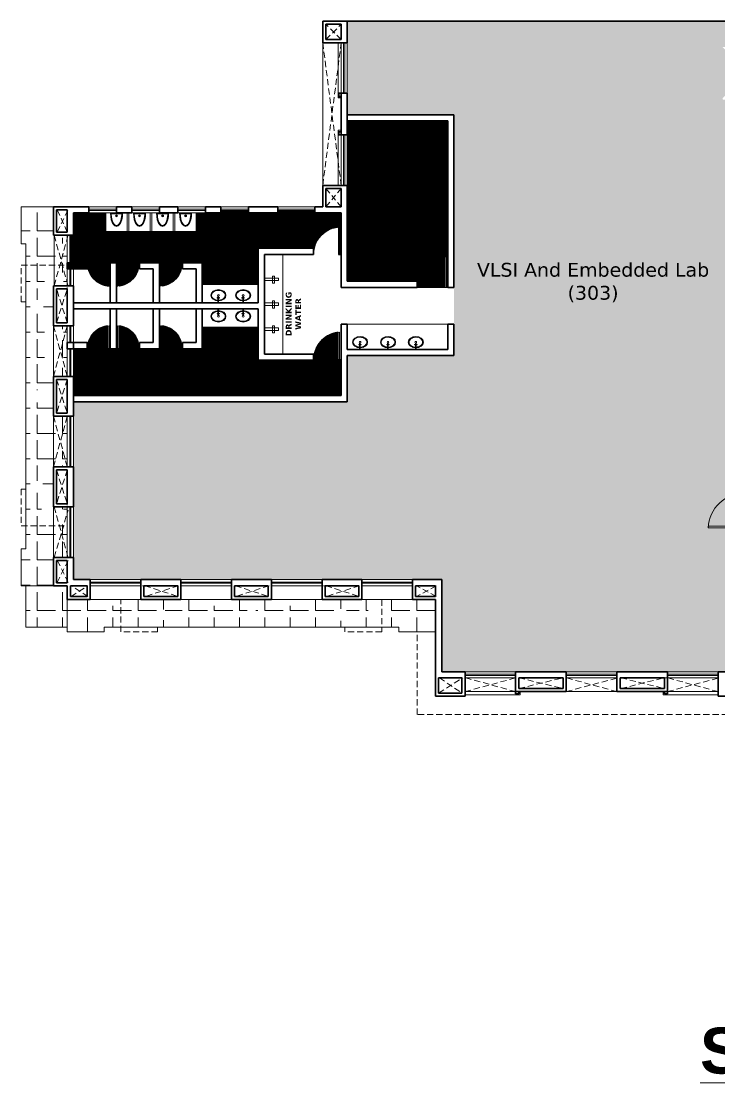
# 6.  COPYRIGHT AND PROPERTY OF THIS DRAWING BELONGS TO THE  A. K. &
# Model space of a CAD drawing. Header units: millimetres. Extents: x -3092155 to 1661152, y -7085746 to -5505561.
# Drawn here: x -449314 to -426553, y -5592259 to -5557661 of the extents above; entities that cross this region are included whole.
import ezdxf

# ---------------------------------------------------------------- set-up
doc = ezdxf.new("R2010")
doc.units = ezdxf.units.MM
doc.header["$LTSCALE"] = 2
doc.header["$MEASUREMENT"] = 0
doc.linetypes.add('DASHED2', pattern=[0.375, 0.25, -0.125])
for name, color, linetype, lineweight in [('DOOR', 27, 'Continuous', 5), ('DUCT', 37, 'Continuous', 35), ('FIXTURE', 252, 'Continuous', 0), ('glass', 5, 'Continuous', 15), ('HAT', 42, 'Continuous', 5), ('SILL', 74, 'Continuous', 20), ('TEXT', 7, 'Continuous', 13), ('WAll', 250, 'Continuous', 35), ('WIN', 5, 'Continuous', 15)]:
    doc.layers.add(name, color=color, linetype=linetype, lineweight=lineweight)
doc.layers.add('DOT', color=7, linetype='DASHED2', lineweight=0, true_color=0x89067c)
doc.layers.add('partation wall', color=7, linetype='Continuous', lineweight=20, true_color=0x525023)
doc.styles.add('arial', font='')
doc.styles.add('style2', font='')
doc.styles.get('arial').set_extended_font_data('Arial')
doc.styles.get('style2').set_extended_font_data('Verdana')
pattern_1 = [(0, (0, 0), (0, 10), [])]

# ---------------------------------------------------------------- blocks, each defined once
blk = doc.blocks.new('uri')
at = {"layer": 'FIXTURE', "ltscale": 100}
for p, q in [((1256443, -5186842), (1256443, -5186908)), ((1256512, -5187049), (1256512, -5186706)), ((1256537, -5187074), (1256537, -5186680)), ((1256476, -5186874), (1256410, -5186874)), ((1256419, -5186851), (1256469, -5186895)), ((1256467, -5186852), (1256419, -5186897))]:
    blk.add_line(p, q, dxfattribs=at)
blk.add_circle((1256443, -5186874), 33, dxfattribs=at)
blk.add_ellipse((1256537, -5186877), major_axis=(438, 0), ratio=0.449067, start_param=1.570796, end_param=4.712389, dxfattribs=at)
blk.add_open_spline([(1256512, -5186706), (1256509, -5186706), (1256507, -5186706), (1256480, -5186707), (1256456, -5186709), (1256409, -5186714), (1256386, -5186718), (1256342, -5186726), (1256321, -5186732), (1256281, -5186743), (1256263, -5186750), (1256232, -5186763), (1256220, -5186769), (1256197, -5186782), (1256187, -5186788), (1256170, -5186800), (1256164, -5186806), (1256152, -5186817), (1256147, -5186823), (1256139, -5186833), (1256136, -5186838), (1256131, -5186847), (1256129, -5186852), (1256126, -5186861), (1256125, -5186865), (1256124, -5186873), (1256124, -5186878), (1256124, -5186886), (1256125, -5186890), (1256128, -5186899), (1256129, -5186904), (1256134, -5186913), (1256136, -5186917), (1256143, -5186927), (1256147, -5186931), (1256155, -5186941), (1256160, -5186945), (1256171, -5186955), (1256177, -5186959), (1256191, -5186968), (1256198, -5186973), (1256217, -5186984), (1256229, -5186990), (1256256, -5187001), (1256270, -5187007), (1256300, -5187017), (1256316, -5187022), (1256350, -5187030), (1256367, -5187033), (1256403, -5187039), (1256421, -5187042), (1256458, -5187046), (1256477, -5187047), (1256501, -5187048), (1256507, -5187049), (1256512, -5187049)], degree=3, knots=[1.629393, 1.629393, 1.629393, 1.629393, 1.648181, 1.648181, 1.818462, 1.818462, 1.988743, 1.988743, 2.159025, 2.159025, 2.329306, 2.329306, 2.461629, 2.461629, 2.593951, 2.593951, 2.703241, 2.703241, 2.812532, 2.812532, 2.903056, 2.903056, 2.993581, 2.993581, 3.084106, 3.084106, 3.17463, 3.17463, 3.265155, 3.265155, 3.35568, 3.35568, 3.446205, 3.446205, 3.536729, 3.536729, 3.627254, 3.627254, 3.717779, 3.717779, 3.808303, 3.808303, 3.942921, 3.942921, 4.077539, 4.077539, 4.212157, 4.212157, 4.346775, 4.346775, 4.481393, 4.481393, 4.616011, 4.616011, 4.653792, 4.653792, 4.653792, 4.653792], dxfattribs=at)
blk = doc.blocks.new('A$C782B46B9')
at = {"layer": 'DOOR', "ltscale": 100}
for p, q in [((999, 50), (0, 50)), ((999, 100), (4, 100)), ((999, 100), (999, 0))]:
    blk.add_line(p, q, dxfattribs=at)
blk.add_arc((999, 0), 1000, 90, 177.134, dxfattribs=at)
blk = doc.blocks.new('basin')
at = {"layer": 'FIXTURE', "ltscale": 100}
for p, q in [((-2211988, -6264987), (-2211773, -6264987)), ((-2211988, -6264987), (-2211773, -6264987)), ((-2211988, -6265009), (-2211988, -6264987)), ((-2211773, -6265009), (-2211988, -6265009)), ((-2211773, -6265009), (-2211988, -6265009)), ((-2211834, -6265039), (-2211834, -6264957)), ((-2211834, -6265039), (-2211834, -6264957)), ((-2211821, -6264957), (-2211834, -6264957)), ((-2211821, -6265039), (-2211834, -6265039)), ((-2211821, -6265039), (-2211834, -6265039)), ((-2211821, -6264957), (-2211821, -6265039)), ((-2211821, -6264957), (-2211821, -6265039)), ((-2211773, -6264987), (-2211773, -6265009)), ((-2211773, -6264987), (-2211773, -6265009))]:
    blk.add_line(p, q, dxfattribs=at)
blk.add_ellipse((-2211745, -6265001), major_axis=(0, -247), ratio=0.753978, dxfattribs=at)
blk.add_ellipse((-2211745, -6265001), major_axis=(0, -247), ratio=0.753978, dxfattribs=at)
at = {"layer": 'FIXTURE', "ltscale": 100, "extrusion": (0, 0, -1)}
blk.add_ellipse((-2211748, -6265002), major_axis=(20, -20), ratio=1, start_param=5.497787, end_param=11.780972, dxfattribs=at)
at = {"layer": 'FIXTURE', "ltscale": 100}
blk.add_open_spline([(-2211745, -6265222), (-2211730, -6265222), (-2211715, -6265219), (-2211683, -6265206), (-2211666, -6265195), (-2211635, -6265164), (-2211622, -6265145), (-2211601, -6265101), (-2211593, -6265076), (-2211584, -6265024), (-2211583, -6264997), (-2211588, -6264944), (-2211594, -6264919), (-2211613, -6264872), (-2211625, -6264851), (-2211654, -6264817), (-2211670, -6264803), (-2211704, -6264785), (-2211722, -6264780), (-2211757, -6264778), (-2211775, -6264782), (-2211810, -6264797), (-2211827, -6264808), (-2211857, -6264840), (-2211870, -6264859), (-2211891, -6264904), (-2211898, -6264929), (-2211906, -6264981), (-2211907, -6265008), (-2211901, -6265061), (-2211894, -6265086), (-2211875, -6265132), (-2211863, -6265153), (-2211834, -6265187), (-2211817, -6265200), (-2211783, -6265217), (-2211765, -6265222), (-2211747, -6265222), (-2211746, -6265222), (-2211745, -6265222)], degree=3, knots=[0, 0, 0, 0, 0.297002, 0.297002, 0.648161, 0.648161, 0.99932, 0.99932, 1.350478, 1.350478, 1.701637, 1.701637, 2.052795, 2.052795, 2.403954, 2.403954, 2.755113, 2.755113, 3.106271, 3.106271, 3.45743, 3.45743, 3.808588, 3.808588, 4.159747, 4.159747, 4.510906, 4.510906, 4.862064, 4.862064, 5.213223, 5.213223, 5.564381, 5.564381, 5.91554, 5.91554, 6.266699, 6.266699, 6.283185, 6.283185, 6.283185, 6.283185], dxfattribs=at)
blk.add_open_spline([(-2211745, -6265222), (-2211730, -6265222), (-2211715, -6265219), (-2211683, -6265206), (-2211666, -6265195), (-2211635, -6265164), (-2211622, -6265145), (-2211601, -6265101), (-2211593, -6265076), (-2211584, -6265024), (-2211583, -6264997), (-2211588, -6264944), (-2211594, -6264919), (-2211613, -6264872), (-2211625, -6264851), (-2211654, -6264817), (-2211670, -6264803), (-2211704, -6264785), (-2211722, -6264780), (-2211757, -6264778), (-2211775, -6264782), (-2211810, -6264797), (-2211827, -6264808), (-2211857, -6264840), (-2211870, -6264859), (-2211891, -6264904), (-2211898, -6264929), (-2211906, -6264981), (-2211907, -6265008), (-2211901, -6265061), (-2211894, -6265086), (-2211875, -6265132), (-2211863, -6265153), (-2211834, -6265187), (-2211817, -6265200), (-2211783, -6265217), (-2211765, -6265222), (-2211747, -6265222), (-2211746, -6265222), (-2211745, -6265222)], degree=3, knots=[0, 0, 0, 0, 0.297002, 0.297002, 0.648161, 0.648161, 0.99932, 0.99932, 1.350478, 1.350478, 1.701637, 1.701637, 2.052795, 2.052795, 2.403954, 2.403954, 2.755113, 2.755113, 3.106271, 3.106271, 3.45743, 3.45743, 3.808588, 3.808588, 4.159747, 4.159747, 4.510906, 4.510906, 4.862064, 4.862064, 5.213223, 5.213223, 5.564381, 5.564381, 5.91554, 5.91554, 6.266699, 6.266699, 6.283185, 6.283185, 6.283185, 6.283185], dxfattribs=at)

msp = doc.modelspace()

# ---------------------------------------------------------------- hatches: boundary and pattern name
at = {"layer": 'HAT', "ltscale": 100}
h = msp.add_hatch(dxfattribs=at)
h.set_pattern_fill('ANGLE', color=256, scale=3000, style=0)
h.set_pattern_definition([(0, (-0.4, 141206), (0, 825), [600, -225]), (90, (-0.4, 141206), (-825, 5e-14), [600, -225])])
h.paths.add_polyline_path([(-449164, -5564911), (-449164, -5565611), (-447814, -5565611), (-447814, -5565536), (-447814, -5564636), (-448264, -5564636), (-448264, -5563711), (-449314, -5563711), (-449314, -5564911), (-449164, -5564911)])
h.paths.add_polyline_path([(-448552, -5564902), (-447936, -5564902), (-447936, -5565259), (-448552, -5565259), (-448552, -5564902)], flags=0)
h.paths.add_polyline_path([(-449164, -5574112), (-449164, -5574861), (-449314, -5574861), (-449314, -5576061), (-448264, -5576061), (-448264, -5575136), (-447814, -5575136), (-447814, -5574112), (-449164, -5574112)])
h.paths.add_polyline_path([(-449164, -5565611), (-449164, -5574112), (-447814, -5574112), (-447814, -5573486), (-448264, -5573486), (-448264, -5572186), (-447814, -5572186), (-447814, -5570536), (-448264, -5570536), (-448264, -5569236), (-447814, -5569236), (-447814, -5567586), (-448264, -5567586), (-448264, -5566286), (-447814, -5566286), (-447814, -5565611), (-449164, -5565611)])
h.paths.add_polyline_path([(-448988, -5572836, -1), (-448588, -5572836, -1), (-448988, -5572836)], flags=16)
h.paths.add_polyline_path([(-447936, -5573566), (-447936, -5574060), (-448657, -5574060), (-448657, -5573566), (-447936, -5573566)], flags=16)
h.paths.add_polyline_path([(-448657, -5571661), (-448657, -5571167), (-447936, -5571167), (-447936, -5571661), (-448657, -5571661)], flags=16)
h.paths.add_polyline_path([(-448988, -5569886, -1), (-448588, -5569886, -1), (-448988, -5569886)], flags=16)
h.paths.add_polyline_path([(-448552, -5568959), (-448552, -5568602), (-447936, -5568602), (-447936, -5568959), (-448552, -5568959)], flags=0)
h.paths.add_polyline_path([(-448552, -5568059), (-448552, -5567702), (-447936, -5567702), (-447936, -5568059), (-448552, -5568059)], flags=0)
h.paths.add_polyline_path([(-448988, -5566936, -1), (-448588, -5566936, -1), (-448988, -5566936)], flags=16)
h.paths.add_polyline_path([(-448553, -5566209), (-448553, -5565852), (-447936, -5565852), (-447936, -5566209), (-448553, -5566209)], flags=0)
h.paths.add_polyline_path([(-448623, -5564839), (-447861, -5564839), (-447861, -5565320), (-448623, -5565320)], flags=24)
h.paths.add_polyline_path([(-448630, -5565786), (-447855, -5565786), (-447855, -5566273), (-448630, -5566273)], flags=24)
h.paths.add_polyline_path([(-448630, -5567636), (-447855, -5567636), (-447855, -5568123), (-448630, -5568123)], flags=24)
h.paths.add_polyline_path([(-448623, -5568539), (-447861, -5568539), (-447861, -5569020), (-448623, -5569020)], flags=24)
h.paths.add_polyline_path([(-448735, -5571158), (-447902, -5571158), (-447902, -5571644), (-448735, -5571644)], flags=24)
h = msp.add_hatch(dxfattribs=at)
h.set_pattern_fill('ANGLE', color=256, scale=3000, style=0)
h.set_pattern_definition([(0, (-0.01, 141206), (0, 825), [600, -225]), (90, (-0.01, 141206), (-825, 5e-14), [600, -225])])
h.paths.add_polyline_path([(-447814, -5576511), (-447814, -5576061), (-447814, -5576061), (-448264, -5576061), (-449164, -5576061), (-449164, -5577411), (-447814, -5577411), (-447814, -5576511)])
h = msp.add_hatch(dxfattribs=at)
h.set_pattern_fill('ANGLE', color=256, scale=3000, style=0)
h.set_pattern_definition([(0, (-0.4, 141206), (0, 825), [600, -225]), (90, (-0.4, 141206), (-825, 5e-14), [600, -225])])
h.paths.add_polyline_path([(-446069, -5576711), (-446530, -5576711), (-446530, -5576511), (-447063, -5576511), (-447063, -5576511), (-447814, -5576511), (-447814, -5577561), (-446614, -5577561), (-446614, -5577411), (-446069, -5577411), (-446069, -5576711)])
h.paths.add_polyline_path([(-438006, -5576576), (-437568, -5576576), (-437568, -5576511), (-438213, -5576511), (-438213, -5576511), (-439513, -5576511), (-439513, -5576511), (-439910, -5576511), (-439910, -5576711), (-440630, -5576711), (-440630, -5576511), (-441163, -5576511), (-441163, -5576511), (-442463, -5576511), (-442463, -5576511), (-442860, -5576511), (-442860, -5576711), (-443581, -5576711), (-443581, -5576511), (-444113, -5576511), (-444114, -5576511), (-445414, -5576511), (-445414, -5576511), (-445810, -5576511), (-445810, -5576711), (-446069, -5576711), (-446069, -5577411), (-437568, -5577411), (-437568, -5577070), (-438006, -5577070), (-438006, -5576576)])
h.paths.add_polyline_path([(-444570, -5577011, -1), (-444970, -5577011, -1), (-444570, -5577011)], flags=16)
h.paths.add_polyline_path([(-441613, -5577013, -1), (-442013, -5577013, -1), (-441613, -5577013)], flags=16)
h.paths.add_polyline_path([(-438655, -5577011, -1), (-439055, -5577011, -1), (-438655, -5577011)], flags=16)
h.paths.add_polyline_path([(-435814, -5576511), (-436563, -5576511), (-436563, -5576511), (-437568, -5576511), (-437568, -5576576), (-437285, -5576576), (-437285, -5577070), (-437568, -5577070), (-437568, -5577411), (-437014, -5577411), (-437014, -5577561), (-435814, -5577561), (-435814, -5577511), (-435814, -5576511)])
h.paths.add_polyline_path([(-438085, -5576566), (-437251, -5576566), (-437251, -5577053), (-438085, -5577053)], flags=9)
at = {"layer": 'WAll', "ltscale": 100, "true_color": 0xfff1c7, "transparency": 33554585}
h = msp.add_hatch(color=254, dxfattribs=at)
h.dxf.hatch_style = 1
edge = h.paths.add_edge_path()
edge.add_line((-425844, -5568213), (-425844, -5560907))
edge.add_line((-425844, -5560907), (-425844, -5560728))
edge.add_line((-425844, -5560728), (-425844, -5560586))
edge.add_line((-425844, -5560586), (-425844, -5560257))
edge.add_line((-425844, -5560257), (-425844, -5560257))
edge.add_line((-425844, -5560257), (-426454, -5560212))
edge.add_line((-426454, -5560212), (-426454, -5560167))
edge.add_ellipse((-425557, -5560259), major_axis=(637, 637), ratio=1, start_angle=50.5555, end_angle=129.0988, ccw=False)
edge.add_line((-425644, -5559362), (-425644, -5559351))
edge.add_ellipse((-425557, -5558454), major_axis=(-637, 637), ratio=1, start_angle=50.9012, end_angle=129.4445, ccw=False)
edge.add_line((-426462, -5558502), (-425844, -5558502))
edge.add_line((-425844, -5558502), (-425844, -5558186))
edge.add_line((-425844, -5558186), (-425644, -5558186))
edge.add_line((-425644, -5558186), (-425644, -5557661))
edge.add_line((-425644, -5557661), (-438689, -5557661))
edge.add_line((-438689, -5557661), (-438689, -5558361))
edge.add_line((-438689, -5558361), (-438689, -5560011))
edge.add_line((-438689, -5560011), (-438689, -5560011))
edge.add_line((-438689, -5560011), (-438689, -5560711))
edge.add_line((-438689, -5560711), (-435214, -5560711))
edge.add_line((-435214, -5560711), (-435214, -5566336))
edge.add_line((-435214, -5566336), (-435214, -5567536))
edge.add_line((-435214, -5567536), (-435214, -5568561))
edge.add_line((-435214, -5568561), (-438694, -5568561))
edge.add_line((-438694, -5568561), (-438694, -5570061))
edge.add_line((-438694, -5570061), (-447614, -5570061))
edge.add_line((-447614, -5570061), (-447614, -5570536))
edge.add_line((-447614, -5570536), (-447614, -5572186))
edge.add_line((-447614, -5572186), (-447614, -5573486))
edge.add_line((-447614, -5573486), (-447614, -5575136))
edge.add_line((-447614, -5575136), (-447614, -5575861))
edge.add_line((-447614, -5575861), (-447063, -5575861))
edge.add_line((-447063, -5575861), (-445413, -5575861))
edge.add_line((-445413, -5575861), (-444114, -5575861))
edge.add_line((-444114, -5575861), (-442463, -5575861))
edge.add_line((-442463, -5575861), (-441163, -5575861))
edge.add_line((-441163, -5575861), (-439513, -5575861))
edge.add_line((-439513, -5575861), (-438214, -5575861))
edge.add_line((-438214, -5575861), (-436563, -5575861))
edge.add_line((-436563, -5575861), (-435614, -5575861))
edge.add_line((-435614, -5575861), (-435614, -5578861))
edge.add_line((-435614, -5578861), (-434854, -5578861))
edge.add_line((-434854, -5578861), (-433163, -5578861))
edge.add_line((-433163, -5578861), (-431553, -5578861))
edge.add_line((-431553, -5578861), (-429903, -5578861))
edge.add_line((-429903, -5578861), (-428254, -5578861))
edge.add_line((-428254, -5578861), (-426604, -5578861))
edge.add_line((-426604, -5578861), (-425844, -5578861))
edge.add_line((-425844, -5578861), (-425844, -5574176))
edge.add_line((-425844, -5574176), (-426936, -5574176))
edge.add_ellipse((-425737, -5574236), major_axis=(-639, 1016), ratio=1, start_angle=52.1005, end_angle=54.9737, ccw=False)
edge.add_ellipse((-425737, -5574236), major_axis=(-639, 1016), ratio=1, start_angle=-32.1603, end_angle=52.1005, ccw=False)
edge.add_line((-425868, -5573036), (-425844, -5573036))
edge.add_line((-425844, -5573036), (-425844, -5571361))
edge.add_line((-425844, -5571361), (-425644, -5571361))
edge.add_line((-425644, -5571361), (-425644, -5568686))
edge.add_line((-425644, -5568686), (-425844, -5568686))
edge.add_line((-425844, -5568686), (-425844, -5568213))
at = {"layer": 'WAll', "ltscale": 100, "true_color": 0xf5e6d3, "transparency": 33554585}
h = msp.add_hatch(dxfattribs=at)
h.set_pattern_fill('_USER', color=254, scale=10, pattern_type=0)
h.set_pattern_definition(pattern_1)
h.paths.add_polyline_path([(-435414, -5560911), (-438689, -5560911), (-438689, -5561361), (-438689, -5563011), (-438689, -5563911), (-438689, -5566136), (-436414, -5566136), (-436414, -5566336, -0.399638), (-435464, -5565337), (-435464, -5566336), (-435414, -5566336)])
h.paths.add_polyline_path([(-435514, -5565341, 0.38517), (-436414, -5566336), (-435514, -5566336)], flags=17)
at = {"layer": 'WAll', "ltscale": 100, "true_color": 0xf8dfe3, "transparency": 33554585}
h = msp.add_hatch(dxfattribs=at)
h.set_pattern_fill('_USER', color=254, scale=10, pattern_type=0)
h.set_pattern_definition(pattern_1)
edge = h.paths.add_edge_path()
edge.add_line((-441589, -5567636), (-443414, -5567636))
edge.add_line((-443414, -5567636), (-443414, -5568336))
edge.add_line((-443414, -5568336), (-444064, -5568336))
edge.add_ellipse((-444814, -5568336), major_axis=(530, 530), ratio=1, start_angle=315, end_angle=399.2608)
edge.add_line((-444739, -5567590), (-444739, -5568336))
edge.add_line((-444739, -5568336), (-444814, -5568336))
edge.add_line((-444814, -5568336), (-445464, -5568336))
edge.add_ellipse((-446214, -5568336), major_axis=(530, 530), ratio=1, start_angle=315, end_angle=399.2608)
edge.add_line((-446139, -5567590), (-446139, -5568336))
edge.add_line((-446139, -5568336), (-446214, -5568336))
edge.add_line((-446214, -5568336), (-446414, -5568336))
edge.add_line((-446414, -5568336), (-446489, -5568336))
edge.add_line((-446489, -5568336), (-446489, -5567590))
edge.add_ellipse((-446414, -5568336), major_axis=(-530, 530), ratio=1, start_angle=-39.2608, end_angle=43.1561)
edge.add_line((-447164, -5568312), (-447164, -5568336))
edge.add_line((-447164, -5568336), (-447614, -5568336))
edge.add_line((-447614, -5568336), (-447614, -5569861))
edge.add_line((-447614, -5569861), (-438894, -5569861))
edge.add_line((-438894, -5569861), (-438894, -5568699))
edge.add_line((-438894, -5568699), (-438984, -5568699))
edge.add_line((-438984, -5568699), (-438984, -5567803))
edge.add_ellipse((-438894, -5568699), major_axis=(636, 636), ratio=1, start_angle=50.7392, end_angle=135)
edge.add_line((-439794, -5568699), (-439794, -5568711))
edge.add_line((-439794, -5568711), (-441589, -5568711))
edge.add_line((-441589, -5568711), (-441589, -5567636))
edge = h.paths.add_edge_path()
edge.add_line((-447614, -5564636), (-447614, -5564486))
edge.add_line((-447614, -5564486), (-447614, -5563911))
edge.add_line((-447614, -5563911), (-447114, -5563911))
edge.add_line((-447114, -5563911), (-446560, -5563911))
edge.add_line((-446560, -5563911), (-446560, -5564511))
edge.add_line((-446560, -5564511), (-443610, -5564511))
edge.add_line((-443610, -5564511), (-443610, -5563911))
edge.add_line((-443610, -5563911), (-443314, -5563911))
edge.add_line((-443314, -5563911), (-442814, -5563911))
edge.add_line((-442814, -5563911), (-442814, -5563831))
edge.add_line((-442814, -5563831), (-441914, -5563831))
edge.add_line((-441914, -5563831), (-441914, -5563911))
edge.add_line((-441914, -5563911), (-440951, -5563911))
edge.add_line((-440951, -5563911), (-440951, -5563831))
edge.add_line((-440951, -5563831), (-439751, -5563831))
edge.add_line((-439751, -5563831), (-439751, -5563911))
edge.add_line((-439751, -5563911), (-438889, -5563911))
edge.add_line((-438889, -5563911), (-438889, -5565261))
edge.add_line((-438889, -5565261), (-438979, -5565261))
edge.add_line((-438979, -5565261), (-438979, -5564366))
edge.add_ellipse((-438889, -5565261), major_axis=(636, 636), ratio=1, start_angle=50.7392, end_angle=135)
edge.add_line((-439789, -5565261), (-439789, -5565061))
edge.add_line((-439789, -5565061), (-441589, -5565061))
edge.add_line((-441589, -5565061), (-441589, -5566236))
edge.add_line((-441589, -5566236), (-443414, -5566236))
edge.add_line((-443414, -5566236), (-443414, -5565536))
edge.add_line((-443414, -5565536), (-444064, -5565536))
edge.add_ellipse((-444814, -5565536), major_axis=(-530, 530), ratio=1, start_angle=140.7392, end_angle=225, ccw=False)
edge.add_ellipse((-444814, -5565536), major_axis=(-530, 530), ratio=1, start_angle=137.866, end_angle=140.7392, ccw=False)
edge.add_line((-444777, -5566286), (-444777, -5565536))
edge.add_line((-444777, -5565536), (-444814, -5565536))
edge.add_line((-444814, -5565536), (-445464, -5565536))
edge.add_ellipse((-446214, -5565537), major_axis=(-530, 530), ratio=1, start_angle=140.7392, end_angle=225, ccw=False)
edge.add_ellipse((-446214, -5565537), major_axis=(-530, 530), ratio=1, start_angle=137.866, end_angle=140.7392, ccw=False)
edge.add_line((-446177, -5566287), (-446177, -5565537))
edge.add_line((-446177, -5565537), (-446214, -5565537))
edge.add_line((-446214, -5565537), (-446414, -5565536))
edge.add_line((-446414, -5565536), (-446414, -5565537))
edge.add_line((-446414, -5565537), (-446452, -5565537))
edge.add_line((-446452, -5565537), (-446452, -5566286))
edge.add_ellipse((-446414, -5565537), major_axis=(530, 530), ratio=1, start_angle=219.2608, end_angle=222.134, ccw=False)
edge.add_line((-446489, -5566284), (-446489, -5566284))
edge.add_ellipse((-446414, -5565537), major_axis=(530, 530), ratio=1, start_angle=136.8439, end_angle=219.2608, ccw=False)
edge.add_line((-447164, -5565562), (-447164, -5565736))
edge.add_line((-447164, -5565736), (-447814, -5565736))
edge.add_line((-447814, -5565736), (-447814, -5565536))
edge.add_line((-447814, -5565536), (-447694, -5565536))
edge.add_line((-447694, -5565536), (-447694, -5564636))
edge.add_line((-447694, -5564636), (-447614, -5564636))
at = {"layer": 'WAll', "ltscale": 100, "true_color": 0xfff1c7, "transparency": 33554585}
h = msp.add_hatch(color=254, dxfattribs=at)
h.dxf.hatch_style = 1
edge = h.paths.add_edge_path()
edge.add_line((-425644, -5573036), (-425737, -5573036))
edge.add_ellipse((-425737, -5574236), major_axis=(-639, 1016), ratio=1, start_angle=-32.1603, end_angle=52.1005)
edge.add_line((-426931, -5574116), (-425737, -5574116))
edge.add_line((-425737, -5574116), (-425737, -5574236))
edge.add_line((-425737, -5574236), (-425644, -5574236))
edge.add_line((-425644, -5574236), (-425644, -5573036))

# ---------------------------------------------------------------- linework, layer by layer
at = {"layer": 'DOT', "ltscale": 400}
for p, q in [((-438889, -5558261), (-439389, -5557761)), ((-439389, -5558261), (-438889, -5557761)), ((-439489, -5563011), (-438889, -5558361)), ((-439489, -5558361), (-438889, -5563011)), ((-439389, -5563711), (-438889, -5563111)), ((-439389, -5563111), (-438889, -5563711)), ((-448139, -5564536), (-447789, -5563811)), ((-447814, -5564536), (-448139, -5563811)), ((-448239, -5564636), (-447789, -5566286)), ((-448239, -5566286), (-447789, -5564636)), ((-449314, -5565611), (-447814, -5565611)), ((-449314, -5566810), (-449314, -5565611)), ((-447814, -5566336), (-447814, -5567536)), ((-448164, -5567486), (-447814, -5566386)), ((-447814, -5567486), (-448164, -5566386)), ((-449164, -5566810), (-449314, -5566810)), ((-449164, -5566810), (-449164, -5572912)), ((-448264, -5569236), (-447814, -5567586)), ((-448264, -5567586), (-447814, -5569236)), ((-448164, -5569336), (-447814, -5570436)), ((-447814, -5569336), (-448164, -5570436)), ((-448264, -5572186), (-447815, -5570536)), ((-448264, -5570536), (-447815, -5572186)), ((-447814, -5573436), (-447814, -5572236)), ((-448164, -5572286), (-447814, -5573386)), ((-447814, -5572286), (-448164, -5573386)), ((-449164, -5572912), (-449314, -5572912)), ((-449314, -5572912), (-449314, -5574112)), ((-448239, -5573486), (-447789, -5575136)), ((-448239, -5575136), (-447789, -5573601)), ((-449314, -5574112), (-447814, -5574112)), ((-448139, -5575236), (-447789, -5575951)), ((-447789, -5575236), (-448139, -5575951)), ((-447689, -5576411), (-447139, -5576061)), ((-447139, -5576411), (-447689, -5576061)), ((-445365, -5576061), (-444165, -5576061)), ((-445289, -5576061), (-444189, -5576411)), ((-444189, -5576061), (-445289, -5576411)), ((-442339, -5576061), (-441239, -5576411)), ((-441239, -5576061), (-442339, -5576411)), ((-439464, -5576061), (-438265, -5576061)), ((-439389, -5576061), (-438289, -5576411)), ((-438289, -5576061), (-439389, -5576411)), ((-435789, -5576411), (-436439, -5576061)), ((-435789, -5576061), (-436439, -5576411)), ((-446069, -5577561), (-446069, -5576511)), ((-437568, -5576511), (-437568, -5577561)), ((-438767, -5577411), (-444869, -5577411)), ((-444869, -5577411), (-444869, -5577561)), ((-439464, -5577411), (-444165, -5577411)), ((-438767, -5577561), (-438767, -5577411)), ((-437014, -5577411), (-437014, -5577561)), ((-444869, -5577561), (-446069, -5577561)), ((-437568, -5577561), (-438767, -5577561)), ((-436414, -5580261), (-436414, -5577561)), ((-435714, -5579561), (-434929, -5579061)), ((-435689, -5579061), (-434954, -5579561)), ((-434854, -5579511), (-433204, -5579061)), ((-433204, -5579511), (-434829, -5579061)), ((-433104, -5579061), (-431654, -5579411)), ((-433104, -5579411), (-431654, -5579061)), ((-429904, -5579511), (-431554, -5579061)), ((-431554, -5579511), (-429904, -5579068)), ((-429779, -5579061), (-428354, -5579411)), ((-429779, -5579411), (-428369, -5579061)), ((-428379, -5579061), (-427180, -5579061)), ((-426604, -5579511), (-428254, -5579061)), ((-428254, -5579511), (-426604, -5579068)), ((-436389, -5580261), (-425044, -5580261))]:
    msp.add_line(p, q, dxfattribs=at)
at = {"layer": 'DOT', "linetype": 'Continuous', "ltscale": 400}
for p, q in [((-439489, -5558361), (-439489, -5563011)), ((-449314, -5564911), (-449314, -5563711)), ((-449314, -5563711), (-448264, -5563711)), ((-448239, -5566286), (-448239, -5564636)), ((-449164, -5564911), (-449314, -5564911)), ((-449164, -5574861), (-449164, -5564911)), ((-448264, -5569236), (-448264, -5567586)), ((-448264, -5572186), (-448264, -5570536)), ((-448264, -5575136), (-448264, -5573486)), ((-449314, -5576061), (-449314, -5574861)), ((-449164, -5574861), (-449314, -5574861)), ((-449314, -5576061), (-448264, -5576061)), ((-449164, -5576061), (-449164, -5577411)), ((-447814, -5577561), (-447814, -5576511)), ((-447063, -5576511), (-436563, -5576511)), ((-447814, -5577411), (-449164, -5577411)), ((-437014, -5577411), (-446614, -5577411)), ((-446614, -5577411), (-446614, -5577561)), ((-446614, -5577561), (-447814, -5577561)), ((-435814, -5577561), (-437014, -5577561)), ((-433204, -5579511), (-434854, -5579511)), ((-429904, -5579511), (-431554, -5579511)), ((-426604, -5579511), (-428254, -5579511))]:
    msp.add_line(p, q, dxfattribs=at)
at = {"layer": 'DUCT', "ltscale": 100}
for p, q in [((-439489, -5558361), (-439489, -5557661)), ((-438689, -5557661), (-439489, -5557661)), ((-438689, -5558361), (-438689, -5557661)), ((-439389, -5557761), (-438889, -5557761)), ((-439389, -5558261), (-439389, -5557761)), ((-438889, -5558261), (-438889, -5557761)), ((-439489, -5558361), (-438689, -5558361)), ((-439389, -5558261), (-438889, -5558261)), ((-438964, -5560111), (-438964, -5560011)), ((-438964, -5560011), (-438889, -5560011)), ((-438889, -5560111), (-438964, -5560111)), ((-438889, -5560011), (-438889, -5561361)), ((-438889, -5560011), (-438689, -5560011)), ((-438689, -5560011), (-438689, -5561361)), ((-438889, -5561261), (-438964, -5561261)), ((-438964, -5561261), (-438964, -5561361)), ((-438964, -5561361), (-438889, -5561361)), ((-438889, -5561361), (-438689, -5561361)), ((-439489, -5563011), (-439489, -5563711)), ((-439489, -5563011), (-438689, -5563011)), ((-439389, -5563111), (-439389, -5563711)), ((-439389, -5563111), (-438889, -5563111)), ((-438889, -5563111), (-438889, -5563711)), ((-438689, -5563011), (-438689, -5563911)), ((-448264, -5563711), (-448264, -5564636)), ((-448264, -5563711), (-447114, -5563711)), ((-448164, -5563811), (-447814, -5563811)), ((-448164, -5563811), (-448164, -5564536)), ((-447814, -5563711), (-447114, -5563711)), ((-447814, -5564536), (-447814, -5563811)), ((-447614, -5563911), (-447114, -5563911)), ((-447614, -5563911), (-447614, -5564611)), ((-447114, -5563911), (-447114, -5563711)), ((-446214, -5563711), (-445714, -5563711)), ((-446214, -5563911), (-446214, -5563711)), ((-446214, -5563911), (-445714, -5563911)), ((-445714, -5563911), (-445714, -5563711)), ((-444814, -5563711), (-444814, -5563911)), ((-444814, -5563711), (-444214, -5563711)), ((-444814, -5563911), (-444214, -5563911)), ((-444214, -5563711), (-444214, -5563911)), ((-443314, -5563711), (-442814, -5563711)), ((-443314, -5563711), (-443314, -5563911)), ((-442814, -5563911), (-443314, -5563911)), ((-442814, -5563711), (-442814, -5563911)), ((-441914, -5563711), (-441099, -5563711)), ((-440951, -5563711), (-441914, -5563711)), ((-441914, -5563711), (-441914, -5563911)), ((-441914, -5563911), (-440951, -5563911)), ((-440951, -5563911), (-440951, -5563711)), ((-439751, -5563911), (-439751, -5563711)), ((-439488, -5563711), (-439751, -5563711)), ((-439751, -5563911), (-438889, -5563911)), ((-439389, -5563711), (-438889, -5563711)), ((-447614, -5564636), (-448264, -5564636)), ((-448164, -5564536), (-447814, -5564536)), ((-447614, -5564636), (-447814, -5564636)), ((-447614, -5564636), (-447614, -5564486)), ((-447614, -5566286), (-448264, -5566286)), ((-448264, -5566286), (-448264, -5567586)), ((-447614, -5567586), (-447614, -5566286)), ((-447814, -5566386), (-448164, -5566386)), ((-448164, -5566386), (-448164, -5567486)), ((-447814, -5567486), (-447814, -5566386)), ((-447614, -5567586), (-448264, -5567586)), ((-447814, -5567486), (-448164, -5567486)), ((-447614, -5569236), (-448264, -5569236)), ((-448264, -5569236), (-448264, -5570536)), ((-447814, -5569336), (-448164, -5569336)), ((-448164, -5569336), (-448164, -5570436)), ((-447814, -5570436), (-447814, -5569336)), ((-447614, -5570536), (-447614, -5569236)), ((-447814, -5570436), (-448164, -5570436)), ((-447614, -5570536), (-448264, -5570536)), ((-447614, -5572186), (-448264, -5572186)), ((-448264, -5572186), (-448264, -5573486)), ((-447614, -5573486), (-447614, -5572186)), ((-447814, -5572286), (-448164, -5572286)), ((-448164, -5572286), (-448164, -5573386)), ((-447814, -5573386), (-447814, -5572286)), ((-447614, -5573486), (-448264, -5573486)), ((-447814, -5573386), (-448164, -5573386)), ((-448264, -5576061), (-448264, -5575136)), ((-448264, -5575136), (-447614, -5575136)), ((-448164, -5575236), (-448164, -5575961)), ((-448164, -5575236), (-447814, -5575236)), ((-447614, -5575136), (-447814, -5575136)), ((-447814, -5575236), (-447814, -5575961)), ((-447614, -5575136), (-447614, -5575861)), ((-448264, -5576061), (-447814, -5576061)), ((-447814, -5575961), (-448164, -5575961)), ((-447814, -5576511), (-447814, -5576061)), ((-447714, -5576061), (-447714, -5576411)), ((-447163, -5576061), (-447714, -5576061)), ((-447063, -5575861), (-447614, -5575861)), ((-447063, -5575861), (-447214, -5575861)), ((-447163, -5576061), (-447163, -5576411)), ((-447063, -5575861), (-447063, -5576061)), ((-447063, -5575861), (-447063, -5576511)), ((-445414, -5575861), (-444114, -5575861)), ((-445414, -5575861), (-445414, -5576511)), ((-444215, -5576061), (-445315, -5576061)), ((-445315, -5576061), (-445315, -5576411)), ((-444215, -5576061), (-444215, -5576411)), ((-444114, -5575861), (-444114, -5576511)), ((-442463, -5575861), (-441163, -5575861)), ((-442463, -5575861), (-442463, -5576511)), ((-441263, -5576061), (-442365, -5576061)), ((-442365, -5576061), (-442365, -5576411)), ((-441263, -5576061), (-441263, -5576411)), ((-441163, -5575861), (-441163, -5576511)), ((-438214, -5575861), (-439514, -5575861)), ((-439514, -5575861), (-439514, -5576511)), ((-438313, -5576061), (-439413, -5576061)), ((-439413, -5576061), (-439413, -5576411)), ((-438313, -5576061), (-438313, -5576411)), ((-438214, -5575861), (-438214, -5576511)), ((-436563, -5575861), (-436563, -5576061)), ((-436563, -5576511), (-436563, -5575861)), ((-435614, -5575861), (-436563, -5575861)), ((-436463, -5576411), (-436463, -5576061)), ((-435814, -5576061), (-436463, -5576061)), ((-435814, -5576411), (-435814, -5576061)), ((-435614, -5578861), (-435614, -5575861)), ((-447063, -5576511), (-447814, -5576511)), ((-447163, -5576411), (-447714, -5576411)), ((-445414, -5576511), (-444114, -5576511)), ((-445315, -5576411), (-444215, -5576411)), ((-442463, -5576511), (-441163, -5576511)), ((-442365, -5576411), (-441263, -5576411)), ((-439514, -5576511), (-438214, -5576511)), ((-439413, -5576411), (-438313, -5576411)), ((-435814, -5576511), (-436563, -5576511)), ((-435814, -5576411), (-436463, -5576411)), ((-435814, -5579661), (-435814, -5576511)), ((-435714, -5579061), (-435714, -5579561)), ((-434954, -5579061), (-435714, -5579061)), ((-434854, -5578861), (-435614, -5578861)), ((-434954, -5579561), (-434954, -5579061)), ((-434854, -5579661), (-434854, -5578861)), ((-433204, -5579511), (-433204, -5578861)), ((-433204, -5578861), (-431553, -5578861)), ((-433104, -5579411), (-433104, -5579061)), ((-433104, -5579061), (-431654, -5579061)), ((-431654, -5579411), (-431654, -5579061)), ((-431554, -5579511), (-431554, -5578861)), ((-429904, -5579511), (-429904, -5578861)), ((-429903, -5578861), (-428254, -5578861)), ((-429804, -5579411), (-429804, -5579061)), ((-429803, -5579061), (-428354, -5579061)), ((-428354, -5579411), (-428354, -5579061)), ((-428254, -5579511), (-428254, -5578861)), ((-426604, -5579661), (-426604, -5578861)), ((-426604, -5578861), (-425844, -5578861)), ((-434854, -5579586), (-434854, -5579511)), ((-433204, -5579511), (-431554, -5579511)), ((-433204, -5579511), (-433204, -5579586)), ((-433104, -5579411), (-431654, -5579411)), ((-433104, -5579586), (-433104, -5579511)), ((-429904, -5579511), (-428254, -5579511)), ((-429804, -5579411), (-428354, -5579411)), ((-428353, -5579586), (-428353, -5579511)), ((-428253, -5579511), (-428253, -5579586)), ((-435814, -5579661), (-434854, -5579661)), ((-435714, -5579561), (-434954, -5579561)), ((-433204, -5579586), (-433104, -5579586)), ((-428253, -5579586), (-428353, -5579586)), ((-426604, -5579661), (-425644, -5579661))]:
    msp.add_line(p, q, dxfattribs=at)
for points in [[(-447814, -5565536), (-447164, -5565536), (-447164, -5565736), (-447814, -5565736)], [(-447814, -5568136), (-447164, -5568136), (-447164, -5568336), (-447814, -5568336)]]:
    msp.add_lwpolyline(points, close=True, dxfattribs=at)
at = {"layer": 'FIXTURE', "ltscale": 100}
for p, q in [((-438064, -5561511), (-438064, -5566136)), ((-435514, -5561511), (-438064, -5561511)), ((-446610, -5564511), (-443560, -5564511))]:
    msp.add_line(p, q, dxfattribs=at)
for points in [[(-446610, -5563911), (-446610, -5564511), (-446560, -5564511), (-446560, -5563911)], [(-445860, -5563911), (-445860, -5564511), (-445810, -5564511), (-445810, -5563911)], [(-445110, -5563911), (-445110, -5564511), (-445060, -5564511), (-445060, -5563911)], [(-444360, -5563911), (-444360, -5564511), (-444310, -5564511), (-444310, -5563911)], [(-443610, -5563911), (-443610, -5564511), (-443560, -5564511), (-443560, -5563911)], [(-441389, -5566031), (-440937, -5566031), (-440937, -5566116), (-441389, -5566116)], [(-441389, -5566843), (-440937, -5566843), (-440937, -5566929), (-441389, -5566929)], [(-441389, -5567651), (-440937, -5567651), (-440937, -5567736), (-441389, -5567736)]]:
    msp.add_lwpolyline(points, dxfattribs=at)
for points in [[(-441130, -5566200), (-441130, -5565966), (-441062, -5565966), (-441062, -5566200)], [(-441130, -5567013), (-441130, -5566778), (-441062, -5566778), (-441062, -5567013)], [(-441130, -5567820), (-441130, -5567586), (-441062, -5567586), (-441062, -5567820)]]:
    msp.add_lwpolyline(points, close=True, dxfattribs=at)
at = {"layer": 'glass', "ltscale": 100}
for p, q in [((-438809, -5560011), (-438809, -5558361)), ((-438769, -5560011), (-438769, -5558361)), ((-438809, -5563011), (-438809, -5561361)), ((-438769, -5563011), (-438769, -5561361)), ((-447114, -5563791), (-446214, -5563791)), ((-447114, -5563831), (-446214, -5563831)), ((-445714, -5563791), (-444814, -5563791)), ((-445714, -5563831), (-444814, -5563831)), ((-444214, -5563791), (-443314, -5563791)), ((-444214, -5563831), (-443314, -5563831)), ((-442814, -5563791), (-441914, -5563791)), ((-442814, -5563831), (-441914, -5563831)), ((-440951, -5563791), (-439751, -5563791)), ((-440951, -5563831), (-439751, -5563831)), ((-447734, -5564636), (-447734, -5565536)), ((-447694, -5564636), (-447694, -5565536)), ((-447734, -5565736), (-447734, -5566286)), ((-447694, -5565736), (-447694, -5566286)), ((-447735, -5567586), (-447735, -5568136)), ((-447695, -5567586), (-447695, -5568136)), ((-447735, -5568336), (-447735, -5569236)), ((-447695, -5568336), (-447695, -5569236)), ((-447735, -5570536), (-447735, -5572186)), ((-447695, -5570536), (-447695, -5572186)), ((-447735, -5573486), (-447735, -5575136)), ((-447695, -5573486), (-447695, -5575136)), ((-447064, -5575941), (-445414, -5575941)), ((-447064, -5575981), (-445414, -5575981)), ((-444114, -5575941), (-442464, -5575941)), ((-444114, -5575981), (-442464, -5575981)), ((-441164, -5575941), (-439514, -5575941)), ((-441164, -5575981), (-439514, -5575981)), ((-438214, -5575941), (-436564, -5575941)), ((-438214, -5575981), (-436564, -5575981))]:
    msp.add_line(p, q, dxfattribs=at)
at = {"layer": 'partation wall', "ltscale": 100}
for p, q in [((-443414, -5566236), (-441589, -5566236)), ((-443414, -5567636), (-441589, -5567636)), ((-438694, -5567536), (-435414, -5567536))]:
    msp.add_line(p, q, dxfattribs=at)
at = {"layer": 'SILL', "ltscale": 100}
for p, q in [((-438989, -5558361), (-438989, -5560161)), ((-438889, -5560011), (-438889, -5558361)), ((-438689, -5560011), (-438689, -5558361)), ((-438989, -5560161), (-438889, -5560161)), ((-438989, -5563011), (-438989, -5561212)), ((-438989, -5561212), (-438889, -5561212)), ((-438889, -5563011), (-438889, -5561361)), ((-438689, -5563011), (-438689, -5561361)), ((-447114, -5563711), (-446214, -5563711)), ((-447114, -5563911), (-446214, -5563911)), ((-445714, -5563711), (-444814, -5563711)), ((-445714, -5563911), (-444814, -5563911)), ((-444214, -5563711), (-443314, -5563711)), ((-444214, -5563911), (-443314, -5563911)), ((-442814, -5563711), (-441914, -5563711)), ((-442814, -5563911), (-441914, -5563911)), ((-441099, -5563711), (-439899, -5563711)), ((-439751, -5563711), (-440951, -5563711)), ((-440951, -5563911), (-439751, -5563911)), ((-447814, -5564636), (-447814, -5566286)), ((-447614, -5565536), (-447614, -5564636)), ((-447614, -5566286), (-447614, -5565736)), ((-447814, -5567586), (-447814, -5569236)), ((-447614, -5568136), (-447614, -5567586)), ((-447614, -5572186), (-447614, -5568336)), ((-447814, -5570536), (-447814, -5572186)), ((-447814, -5573486), (-447814, -5575136)), ((-447614, -5573486), (-447614, -5575136)), ((-447063, -5575861), (-445413, -5575861)), ((-447063, -5576061), (-445413, -5576061)), ((-444114, -5575861), (-442463, -5575861)), ((-444114, -5576061), (-442463, -5576061)), ((-441163, -5575861), (-439513, -5575861)), ((-441163, -5576061), (-439513, -5576061)), ((-438214, -5575861), (-436563, -5575861)), ((-438214, -5576061), (-436563, -5576061)), ((-433163, -5578861), (-434854, -5578861)), ((-433204, -5579061), (-434854, -5579061)), ((-429903, -5578861), (-431553, -5578861)), ((-429903, -5579061), (-431553, -5579061)), ((-426604, -5578861), (-428254, -5578861)), ((-426604, -5579061), (-428254, -5579061)), ((-433204, -5579511), (-434854, -5579511)), ((-433054, -5579611), (-433054, -5579511)), ((-428403, -5579611), (-428403, -5579511)), ((-428253, -5579511), (-426603, -5579511)), ((-433054, -5579611), (-434854, -5579611)), ((-428403, -5579611), (-426603, -5579611))]:
    msp.add_line(p, q, dxfattribs=at)
at = {"layer": 'WAll', "ltscale": 100}
for p, q in [((-438889, -5557661), (-425644, -5557661)), ((-435214, -5560711), (-438689, -5560711)), ((-435214, -5566336), (-435214, -5560711)), ((-435414, -5560911), (-438689, -5560911)), ((-435414, -5566336), (-435414, -5560911)), ((-438889, -5563911), (-438889, -5566336)), ((-438689, -5563911), (-438689, -5566136)), ((-441589, -5565061), (-441589, -5566836)), ((-439789, -5565061), (-441589, -5565061)), ((-441589, -5565061), (-441489, -5565061)), ((-441389, -5565261), (-441389, -5568511)), ((-441389, -5565261), (-439789, -5565261)), ((-440289, -5565261), (-440489, -5565261)), ((-439789, -5565261), (-439789, -5565061)), ((-447614, -5565536), (-447614, -5565736)), ((-446414, -5565536), (-446214, -5565536)), ((-446414, -5565536), (-446414, -5566836)), ((-446214, -5565536), (-446214, -5566836)), ((-445464, -5565536), (-444814, -5565536)), ((-445464, -5565536), (-445464, -5565736)), ((-444814, -5565536), (-444814, -5566836)), ((-444064, -5565536), (-443414, -5565536)), ((-444064, -5565536), (-444064, -5565736)), ((-443414, -5565536), (-443414, -5566836)), ((-445464, -5565736), (-445014, -5565736)), ((-445014, -5565736), (-445014, -5566836)), ((-444064, -5565736), (-443614, -5565736)), ((-443614, -5565736), (-443614, -5566836)), ((-438889, -5566336), (-436414, -5566336)), ((-438689, -5566136), (-436414, -5566136)), ((-436414, -5566336), (-436414, -5566136)), ((-435414, -5566336), (-435214, -5566336)), ((-447614, -5566836), (-446414, -5566836)), ((-447614, -5567036), (-446414, -5567036)), ((-446414, -5566836), (-445014, -5566836)), ((-446414, -5567036), (-445014, -5567036)), ((-446414, -5568336), (-446414, -5567036)), ((-446214, -5568336), (-446214, -5567036)), ((-445014, -5566836), (-443414, -5566836)), ((-445014, -5567036), (-443414, -5567036)), ((-445014, -5568136), (-445014, -5567036)), ((-444814, -5568336), (-444814, -5567036)), ((-443614, -5568136), (-443614, -5567036)), ((-443414, -5566836), (-441589, -5566836)), ((-443414, -5567036), (-441589, -5567036)), ((-443414, -5568336), (-443414, -5567036)), ((-441589, -5567036), (-441589, -5568711)), ((-438894, -5569861), (-438894, -5567536)), ((-438894, -5567536), (-438694, -5567536)), ((-438694, -5568361), (-438694, -5567536)), ((-435414, -5567536), (-435214, -5567536)), ((-435414, -5567536), (-435414, -5568361)), ((-435214, -5567536), (-435214, -5568561)), ((-447614, -5568336), (-447614, -5568136)), ((-446414, -5568336), (-446214, -5568336)), ((-445464, -5568136), (-445014, -5568136)), ((-445464, -5568336), (-445464, -5568136)), ((-445464, -5568336), (-444814, -5568336)), ((-444064, -5568136), (-443614, -5568136)), ((-444064, -5568336), (-444064, -5568136)), ((-444064, -5568336), (-443414, -5568336)), ((-435414, -5568361), (-438694, -5568361)), ((-441589, -5568711), (-439794, -5568711)), ((-441589, -5568711), (-439794, -5568711)), ((-441389, -5568511), (-439794, -5568511)), ((-440289, -5568511), (-440489, -5568511)), ((-439794, -5568711), (-439794, -5568511)), ((-438694, -5570061), (-438694, -5568561)), ((-435214, -5568561), (-438694, -5568561)), ((-447614, -5569861), (-438894, -5569861)), ((-447614, -5570061), (-438694, -5570061))]:
    msp.add_line(p, q, dxfattribs=at)
at = {"layer": 'WAll', "lineweight": 0, "ltscale": 100}
msp.add_line((-440789, -5565261), (-440789, -5568511), dxfattribs=at)
at = {"layer": 'WIN', "ltscale": 100}
for p, q in [((-433204, -5578941), (-434854, -5578941)), ((-433204, -5578981), (-434854, -5578981)), ((-429903, -5578941), (-431553, -5578941)), ((-429903, -5578981), (-431553, -5578981)), ((-426604, -5578941), (-428254, -5578941)), ((-426604, -5578981), (-428254, -5578981))]:
    msp.add_line(p, q, dxfattribs=at)

# ---------------------------------------------------------------- block references
at = {"layer": 'DOOR', "ltscale": 100}
for p, xscale, yscale, zscale, rotation in [((-438889, -5564362), -0.9000000001396983, 0.9000000001396983, 0.9000000001082197, 90), ((-446414, -5566286), 0.75, 0.75, 0.749999999998603, 90), ((-446214, -5566286), -0.75, 0.75, 0.749999999998603, 270), ((-444814, -5566285), -0.75, 0.75, 0.749999999998603, 270), ((-446414, -5567587), -0.75, 0.75, 0.749999999998603, 90), ((-446214, -5567587), 0.75, 0.75, 0.749999999998603, 270), ((-444814, -5567587), 0.75, 0.75, 0.749999999998603, 270), ((-438894, -5567800), -0.9000000001396983, 0.9000000001396983, 0.9000000001082197, 90)]:
    msp.add_blockref('A$C782B46B9', p, dxfattribs=dict(at, xscale=xscale, yscale=yscale, zscale=zscale, rotation=rotation))
at = {"layer": 'DOOR', "ltscale": 100, "xscale": -1, "rotation": 90}
msp.add_blockref('A$C782B46B9', (-435414, -5565337), dxfattribs=at)
at = {"layer": 'DOOR', "ltscale": 100, "xscale": 1.200000000011641, "yscale": 1.200000000011641, "zscale": 1.199999999997764}
msp.add_blockref('A$C782B46B9', (-426935, -5574236), dxfattribs=at)
at = {"layer": 'FIXTURE', "ltscale": 100, "rotation": 90}
for p in [(-6707892, -3354848), (-6707085, -3354848), (-6703275, -3356376), (-6702364, -3356376)]:
    msp.add_blockref('basin', p, dxfattribs=at)
at = {"layer": 'FIXTURE', "ltscale": 100, "xscale": -1}
for p, rotation in [((-6707892, -7779024), 90), ((-6707085, -7779024), 90), ((5828544, -3356376), 270)]:
    msp.add_blockref('basin', p, dxfattribs=dict(at, rotation=rotation))
at = {"layer": 'WAll', "xscale": -1, "rotation": 270}
for p in [(4740667, -6820448), (4741417, -6820448), (4742167, -6820448), (4742917, -6820448)]:
    msp.add_blockref('uri', p, dxfattribs=at)

# ---------------------------------------------------------------- texts
at = {"layer": 'TEXT', "ltscale": 0.1, "attachment_point": 5, "style": 'style2'}
for s, insert, char_height in [('\\pt2750;{\\fVerdana|b1|i0|c0|p34;PANTRY}', (-436991, -5563328), 250), ('\\pt2970;{\\fVerdana|b1|i0|c0|p34;TOI.(M)}', (-442776, -5564811), 270), ('VLSI And Embedded Lab ^J(303)', (-430682, -5566177), 450), ('\\pt3300;{\\fVerdana|b1|i0|c0|p34;TOILET (F)}', (-444387, -5568908), 300)]:
    msp.add_mtext(s, dxfattribs=dict(at, insert=insert, char_height=char_height))
at = {"layer": 'TEXT', "ltscale": 0.1, "insert": (-440444, -5567202), "char_height": 187.5, "attachment_point": 5, "rotation": 90, "style": 'style2'}
msp.add_mtext('\\pt2062.5;{\\fVerdana|b1|i0|c0|p34;DRINKING \\PWATER}', dxfattribs=at)
at = {"layer": 'TEXT', "ltscale": 100, "insert": (-427197, -5590459), "char_height": 1500, "width": 32490.4, "attachment_point": 1, "style": 'arial'}
msp.add_mtext('{\\fArial|b1|i0|c0|p34;\\LSECOND FLOOR PLAN}', dxfattribs=at)

doc.saveas('drawing.dxf')
